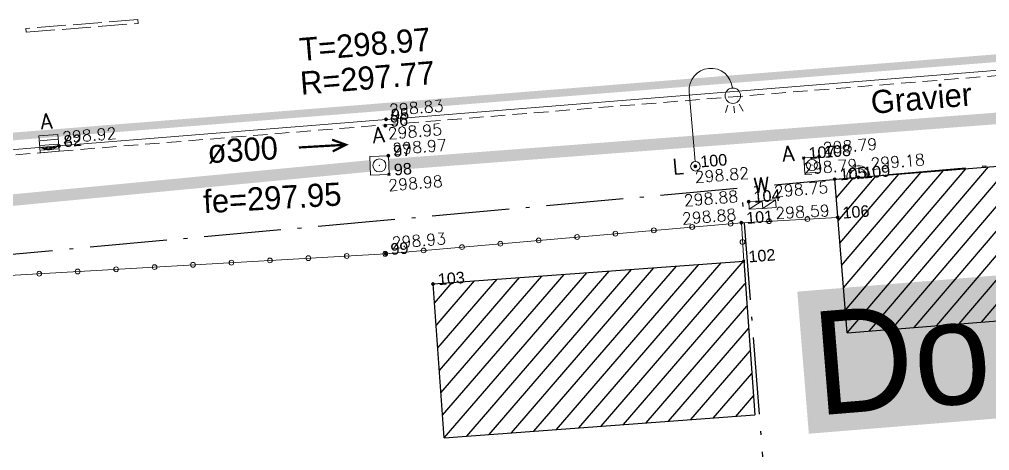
# Model space of a CAD drawing. Header units: metres. Extents: x 1851758 to 1852050, y 5187822 to 5188223.
# Drawn here: x 1851910.21 to 1851935.4, y 5187865.93 to 5187877.12 of the extents above; entities that cross this region are included whole.
import ezdxf
from ezdxf.enums import TextEntityAlignment as Align

# ---------------------------------------------------------------- set-up
doc = ezdxf.new("R2010")
doc.units = ezdxf.units.M
doc.header["$LTSCALE"] = 2.5
doc.header["$PDMODE"] = 35
doc.header["$PDSIZE"] = 0.03
for name, pattern in [('L16', [0.375, 0.3, -0.075]), ('L32', [2.5, 2, -0.1, 0.1, -0.1, 0.1, -0.1]), ('L5', [1.15, 0.8, -0.175, 0, -0.175]), ('L8', [0.225, 0.15, -0.075])]:
    doc.linetypes.add(name, pattern=pattern)
doc.layers.get('0').update_dxf_attribs({"linetype": 'CONTINUOUS', "lineweight": 30})
for name, color, linetype in [('_SSL_ASS_EP', 5, 'L32'), ('_SSL_ASS_EP_TXT', 5, 'CONTINUOUS'), ('_SSL_ASS_UN', 34, 'L32'), ('BAT', 7, 'CONTINUOUS')]:
    doc.layers.add(name, color=color, linetype=linetype)
for name, color, linetype, lineweight in [('ASS', 5, 'CONTINUOUS', 5), ('ASS_TXT', 5, 'CONTINUOUS', 5), ('CLO_LEG', 7, 'CONTINUOUS', 15), ('ECL', 6, 'CONTINUOUS', 5), ('ECL_TXT', 6, 'CONTINUOUS', 5), ('EDF', 1, 'CONTINUOUS', 5), ('EDF_TXT', 1, 'CONTINUOUS', 5), ('P', 7, 'CONTINUOUS', 50), ('PAR', 11, 'L5', 30), ('PRO_PAR_TXT', 157, 'CONTINUOUS', 20), ('REP', 6, 'CONTINUOUS', 5), ('SIH', 252, 'L16', 18), ('SOL_TXT', 7, 'CONTINUOUS', 13), ('VOI', 251, 'CONTINUOUS', 20), ('Z', 7, 'CONTINUOUS', 9)]:
    doc.layers.add(name, color=color, linetype=linetype, lineweight=lineweight)
for name, color, linetype, plot in [('BAT_CON', 5, 'CONTINUOUS', False), ('N', 1, 'CONTINUOUS', False), ('NCACHE', 7, 'CONTINUOUS', False), ('PCACHE', 7, 'CONTINUOUS', False), ('ZCACHE', 7, 'CONTINUOUS', False)]:
    doc.layers.add(name, color=color, linetype=linetype, plot=plot)
doc.styles.add('_ECRITURE', font='NEWSGOTN.TTF')
doc.styles.add('_ECRITURE_GRAS', font='NEWSGOTB.TTF')
doc.styles.add('SIMPLEX', font='SIMPLEX.SHX', dxfattribs={"oblique": 27})
doc.styles.get("Standard").update_dxf_attribs({"font": 'arial.ttf'})

# ---------------------------------------------------------------- blocks, each defined once
blk = doc.blocks.new('TCPOINT')
blk.add_point((0, 0))
at = {"layer": 'N'}
blk.add_attdef('MAT', (0.2, 0.2), '', height=0.34, dxfattribs=at)
at = {"layer": 'Z', "style": 'SIMPLEX'}
blk.add_attdef('ALT', (0.2, -0.54), '', height=0.34, dxfattribs=at)
blk = doc.blocks.new('*U39')
at = {"layer": 'ASS', "flags": 128}
for points in [[(0, 0.5), (0, 0)], [(0.137, 0.5), (0, 0.5)], [(0.018, 0.446), (0.018, 0.051)], [(0.037, 0.416), (0.037, 0.081)], [(0.055, 0.377), (0.055, 0.12)], [(0.073, 0.315), (0.073, 0.182)], [(0.137, 0), (0.137, 0.5)], [(0, 0), (0.137, 0)]]:
    blk.add_lwpolyline(points, dxfattribs=at)
blk.add_lwpolyline([(0, 0.026, 0.357438), (0, 0.471)], format="xyb", dxfattribs=at)
blk = doc.blocks.new('*U37')
at = {"layer": 'ASS'}
for p, q in [((-0.075, 0.025), (-0.075, 0.475)), ((0.05, 0.025), (0.05, 0.475)), ((0.175, 0.025), (0.175, 0.475))]:
    blk.add_line(p, q, dxfattribs=at)
at = {"layer": 'ASS', "flags": 128}
for points in [[(0, 0.5), (0, 0)], [(0.3, 0.5), (0, 0.5)], [(0.3, 0), (0.3, 0.5)], [(0, 0), (0.3, 0)]]:
    blk.add_lwpolyline(points, dxfattribs=at)
at = {"layer": 'ASS_TXT', "style": 'SIMPLEX'}
blk.add_text('A', height=0.4, rotation=269.7822, dxfattribs=at).set_placement((0.666, 0.269), align=Align.MIDDLE)
blk = doc.blocks.new('*U48')
at = {"layer": 'ASS'}
blk.add_lwpolyline([(0, 0), (0.482, 0), (0.482, 0.482), (0, 0.482)], close=True, dxfattribs=at)
for radius in [0.169, 0.00483]:
    blk.add_circle((0.241, 0.241), radius, dxfattribs=at)
at = {"layer": 'ASS_TXT', "style": 'SIMPLEX'}
blk.add_text('A', height=0.4, rotation=2.6867, dxfattribs=at).set_placement((0.244, 1.034), align=Align.MIDDLE)
blk = doc.blocks.new('CLOLEG')
blk.add_circle((0, 0), 0.0625)
blk = doc.blocks.new('*U62')
at = {"layer": 'ECL'}
blk.add_lwpolyline([(0, 0.125), (0, 1.935, -0.995687), (1.132, 1.94)], format="xyb", dxfattribs=at)
for points in [[(0.978, 1.507), (0.896, 1.319)], [(1.125, 1.465), (1.125, 1.293)], [(1.272, 1.507), (1.354, 1.319)]]:
    blk.add_lwpolyline(points, dxfattribs=at)
for centre, radius in [((1.125, 1.74), 0.2), ((0, 0), 0.125)]:
    blk.add_circle(centre, radius, dxfattribs=at)
at = {"layer": 'ECL_TXT', "style": 'SIMPLEX'}
blk.add_text('L', height=0.4, dxfattribs=at).set_placement((-0.452, 0.036), align=Align.MIDDLE)
blk = doc.blocks.new('*U49')
at = {"layer": 'EDF'}
blk.add_lwpolyline([(0.2, 0), (0, 0.35)], dxfattribs=at)
at = {"layer": 'EDF', "flags": 128}
for points in [[(0, 0.35), (0, 0)], [(0.2, 0.35), (0, 0.35)], [(0.2, 0), (0.2, 0.35)], [(0, 0), (0.2, 0)]]:
    blk.add_lwpolyline(points, dxfattribs=at)
at = {"layer": 'EDF_TXT', "style": 'SIMPLEX'}
blk.add_attdef('EDF_TXT', text='', height=0.4, rotation=90, dxfattribs=at).set_placement((-0.408, 0.357), align=Align.MIDDLE)
blk = doc.blocks.new('*U40')
at = {"layer": 'EDF'}
blk.add_lwpolyline([(0.2, 0), (0, 0.35)], dxfattribs=at)
at = {"layer": 'EDF', "flags": 128}
for points in [[(0, 0.35), (0, 0)], [(0.2, 0.35), (0, 0.35)], [(0.2, 0), (0.2, 0.35)], [(0, 0), (0.2, 0)]]:
    blk.add_lwpolyline(points, dxfattribs=at)
at = {"layer": 'EDF_TXT', "style": 'SIMPLEX'}
blk.add_attdef('EDF_TXT', text='', height=0.4, rotation=90, dxfattribs=at).set_placement((-0.423, 0.181), align=Align.MIDDLE)
blk = doc.blocks.new('*U50')
at = {"layer": 'ASS'}
blk.add_lwpolyline([(0, 0), (0.401, 0), (0.401, 0.401), (0, 0.401)], close=True, dxfattribs=at)
for radius in [0.141, 0.00402]:
    blk.add_circle((0.201, 0.2), radius, dxfattribs=at)
at = {"layer": 'ASS_TXT', "style": 'SIMPLEX'}
blk.add_text('A', height=0.4, rotation=90.4619, dxfattribs=at).set_placement((-0.143, -0.394), align=Align.MIDDLE)
blk = doc.blocks.new('REP_06')
at = {"layer": 'REP'}
blk.add_lwpolyline([(-0.301, 0), (0.301, 0)], dxfattribs=at)
for radius in [0.301, 0.226]:
    blk.add_arc((0, 0), radius, 0, 180, dxfattribs=at)
blk = doc.blocks.new('fleche')
at = {"color": 0, "linetype": 'ByBlock', "lineweight": -2, "const_width": 0.049, "flags": 128}
for points in [[(0, 0), (1.021, -0.075)], [(0.717, -0.181), (1.021, -0.075), (0.736, 0.074)]]:
    blk.add_lwpolyline(points, dxfattribs=at)

msp = doc.modelspace()

# ---------------------------------------------------------------- hatches: boundary and pattern name
at = {"layer": 'BAT'}
h = msp.add_hatch(dxfattribs=at)
h.set_pattern_fill('ANSI31', color=256, scale=0.13)
h.set_pattern_definition([(49.5624, (1851931.70022, 5187868.9891), (-0.31415, 0.267718), [])])
h.paths.add_polyline_path([(1851931.7, 5187868.989), (1851931.382, 5187872.976), (1851936.376, 5187873.375), (1851936.699, 5187869.388)])
h = msp.add_hatch(dxfattribs=at)
h.set_pattern_fill('ANSI31', color=256, scale=0.13)
h.set_pattern_definition([(49.175, (1851921.24225, 5187866.2664), (-0.312332, 0.269835), [])])
h.paths.add_polyline_path([(1851921.242, 5187866.266), (1851920.951, 5187870.256), (1851929.017, 5187870.845), (1851929.308, 5187866.855)])
at = {"layer": 'PRO_PAR_TXT'}
msp.add_hatch(color=51, dxfattribs=at).paths.add_polyline_path([(1851930.625, 5187869.873), (1851955.842, 5187871.92), (1851956.109, 5187868.631), (1851930.892, 5187866.584)])

# ---------------------------------------------------------------- linework, layer by layer
at = {"layer": '_SSL_ASS_EP', "const_width": 0.3, "flags": 128}
for points in [[(1851919.8, 5187873.351), (1851956.555, 5187876.151)], [(1851860.831, 5187867.731), (1851919.318, 5187873.319)]]:
    msp.add_lwpolyline(points, dxfattribs=at)
at = {"layer": '_SSL_ASS_UN', "const_width": 0.2, "flags": 128}
msp.add_lwpolyline([(1851896.941, 5187873.041), (1851989.175, 5187880.382)], dxfattribs=at)
at = {"layer": 'BAT', "flags": 128}
for points in [[(1851931.7, 5187868.989), (1851931.382, 5187872.976), (1851936.376, 5187873.375)], [(1851921.242, 5187866.266), (1851920.951, 5187870.256), (1851929.017, 5187870.845), (1851929.308, 5187866.855)]]:
    msp.add_lwpolyline(points, dxfattribs=at)
at = {"layer": 'BAT_CON', "flags": 128}
for points in [[(1851931.7, 5187868.989), (1851936.699, 5187869.388)], [(1851921.242, 5187866.266), (1851929.308, 5187866.855)]]:
    msp.add_lwpolyline(points, dxfattribs=at)
at = {"layer": 'CLO_LEG', "flags": 128}
for points in [[(1851905.733, 5187870.234), (1851919.722, 5187871.04), (1851928.957, 5187871.846), (1851931.457, 5187871.982)], [(1851928.957, 5187871.846), (1851929.017, 5187870.845)]]:
    msp.add_lwpolyline(points, dxfattribs=at)
at = {"layer": 'PAR', "flags": 128}
for points in [[(1851831.986, 5187864.702), (1851865.826, 5187867.138), (1851900.301, 5187870.151), (1851928.962, 5187872.752), (1851949.784, 5187874.612), (1851955.395, 5187875.111), (1851966.855, 5187876.132), (1851991.766, 5187878.321), (1852005.198, 5187879.551), (1852009.438, 5187879.942), (1852023.369, 5187881.222), (1852029.419, 5187881.772)], [(1851932.653, 5187825.35), (1851929.493, 5187866.011), (1851928.962, 5187872.752)]]:
    msp.add_lwpolyline(points, dxfattribs=at)
at = {"layer": 'PRO_PAR_TXT', "color": 157, "const_width": 0.2, "flags": 128}
msp.add_lwpolyline([(1851930.517, 5187869.965), (1851955.933, 5187872.028), (1851956.217, 5187868.539), (1851930.8, 5187866.476)], close=True, dxfattribs=at)
at = {"layer": 'SIH'}
msp.add_lwpolyline([(1851910.384, 5187876.791), (1851913.295, 5187877.018), (1851913.287, 5187877.117), (1851910.376, 5187876.89)], close=True, dxfattribs=at)
at = {"layer": 'VOI', "flags": 128}
msp.add_lwpolyline([(1851859.646, 5187869.636), (1851867.699, 5187870.308), (1851869.715, 5187870.481), (1851875.476, 5187870.927), (1851887.996, 5187871.964), (1851899.713, 5187872.888), (1851905.391, 5187873.353), (1851911.235, 5187873.839), (1851919.733, 5187874.525), (1851937.47, 5187875.954), (1851954.385, 5187877.343), (1851956.892, 5187877.544), (1851970.834, 5187878.616), (1851979.357, 5187879.33), (1851982.577, 5187879.569), (1851996.99, 5187880.517)], dxfattribs=at)
at = {"layer": 'VOI', "linetype": 'L8', "flags": 128}
msp.add_lwpolyline([(1851859.657, 5187869.499), (1851867.71, 5187870.171), (1851869.726, 5187870.344), (1851875.487, 5187870.79), (1851888.007, 5187871.827), (1851899.724, 5187872.751), (1851905.402, 5187873.216), (1851911.246, 5187873.702), (1851919.744, 5187874.388), (1851937.481, 5187875.817), (1851954.396, 5187877.206), (1851956.903, 5187877.407), (1851970.845, 5187878.479), (1851979.368, 5187879.193), (1851982.586, 5187879.432), (1851996.999, 5187880.38)], dxfattribs=at)

# ---------------------------------------------------------------- block references
at = {"layer": '_SSL_ASS_EP_TXT', "xscale": 1.196999999995604, "yscale": 1.196999999995604, "zscale": 1.196999999995604, "rotation": 7.522449066647768}
msp.add_blockref('fleche', (1851917.466, 5187873.798), dxfattribs=at)
at = {"layer": 'ASS'}
for name, p, rotation in [('*U37', (1851911.235, 5187873.839), 94.75805852299905), ('*U48', (1851919.327, 5187873.083), 2.056477872983522), ('*U39', (1851910.737, 5187873.798), 274.7580585447324), ('*U50', (1851930.576, 5187873.529), 274.262172306998)]:
    msp.add_blockref(name, p, dxfattribs=dict(at, rotation=rotation))
at = {"layer": 'CLO_LEG'}
for p, rotation in [((1851930.672, 5187871.939), 3.106416123387087), ((1851927.679, 5187871.734), 4.986427210582113), ((1851928.676, 5187871.821), 4.986427210582113), ((1851929.674, 5187871.885), 3.106416123387087), ((1851924.691, 5187871.474), 4.986427210582113), ((1851925.687, 5187871.561), 4.986427210582113), ((1851926.683, 5187871.647), 4.986427210582113), ((1851921.702, 5187871.213), 4.986427210582113), ((1851922.698, 5187871.3), 4.986427210582113), ((1851923.695, 5187871.387), 4.986427210582113), ((1851928.987, 5187871.345), 273.4013745712797), ((1851917.713, 5187870.924), 3.296421597667354), ((1851918.711, 5187870.982), 3.296421597667354), ((1851919.71, 5187871.039), 3.296421597667354), ((1851920.706, 5187871.126), 4.986427210582113), ((1851913.72, 5187870.694), 3.296421597667354), ((1851914.718, 5187870.752), 3.296421597667354), ((1851915.716, 5187870.809), 3.296421597667354), ((1851916.715, 5187870.867), 3.296421597667354), ((1851910.725, 5187870.522), 3.296421597667354), ((1851911.723, 5187870.579), 3.296421597667354), ((1851912.721, 5187870.637), 3.296421597667354)]:
    msp.add_blockref('CLOLEG', p, dxfattribs=dict(at, rotation=rotation))
at = {"layer": 'ECL', "rotation": 4.908398583899777}
msp.add_blockref('*U62', (1851927.764, 5187873.312), dxfattribs=at)
at = {"layer": 'EDF', "rotation": 273.7069593188194}
msp.add_blockref('*U49', (1851929.148, 5187872.393), dxfattribs=at).add_auto_attribs({'EDF_TXT': 'W'})
msp.add_blockref('*U40', (1851929.497, 5187872.415), dxfattribs=at)
at = {"layer": 'P'}
ref = msp.add_blockref('TCPOINT', (1851919.733, 5187874.525, 298.83), dxfattribs=dict(at, rotation=301.9002445867005))
ref.add_attrib('MAT', '95', (1851919.871, 5187874.493, 298.83), dxfattribs={"layer": 'N', "height": 0.3, "rotation": 4.6408})
ref.add_attrib('ALT', '298.83', dxfattribs={"layer": 'Z', "height": 0.3, "rotation": 4.6408, "style": 'SIMPLEX'}).set_placement((1851919.798, 5187874.921, 298.83), align=Align.TOP_LEFT)
ref = msp.add_blockref('TCPOINT', (1851919.711, 5187874.362, 298.95), dxfattribs=dict(at, rotation=301.9002445867005))
ref.add_attrib('MAT', '96', (1851919.849, 5187874.33, 298.95), dxfattribs={"layer": 'N', "height": 0.3, "rotation": 4.6408})
ref.add_attrib('ALT', '298.95', dxfattribs={"layer": 'Z', "height": 0.3, "rotation": 4.6408, "style": 'SIMPLEX'}).set_placement((1851919.763, 5187874.308, 298.95), align=Align.TOP_LEFT)
ref = msp.add_blockref('TCPOINT', (1851911.235, 5187873.839, 298.92), dxfattribs=dict(at, rotation=301.9002445867005))
ref.add_attrib('MAT', '82', (1851911.373, 5187873.807, 298.92), dxfattribs={"layer": 'N', "height": 0.3, "rotation": 4.6408})
ref.add_attrib('ALT', '298.92', dxfattribs={"layer": 'Z', "height": 0.3, "rotation": 4.6408, "style": 'SIMPLEX'}).set_placement((1851911.308, 5187874.208, 298.92), align=Align.TOP_LEFT)
ref = msp.add_blockref('TCPOINT', (1851919.792, 5187873.583, 298.97), dxfattribs=dict(at, rotation=301.9002445867005))
ref.add_attrib('MAT', '97', (1851919.929, 5187873.551, 298.97), dxfattribs={"layer": 'N', "height": 0.3, "rotation": 4.6408})
ref.add_attrib('ALT', '298.97', dxfattribs={"layer": 'Z', "height": 0.3, "rotation": 4.6408, "style": 'SIMPLEX'}).set_placement((1851919.883, 5187873.905, 298.97), align=Align.TOP_LEFT)
ref = msp.add_blockref('TCPOINT', (1851930.976, 5187873.559, 298.79), dxfattribs=dict(at, rotation=301.9002445867005))
ref.add_attrib('MAT', '108', (1851931.114, 5187873.527, 298.79), dxfattribs={"layer": 'N', "height": 0.3, "rotation": 4.6408})
ref.add_attrib('ALT', '298.79', dxfattribs={"layer": 'Z', "height": 0.3, "rotation": 4.6408, "style": 'SIMPLEX'}).set_placement((1851931.061, 5187873.928, 298.79), align=Align.TOP_LEFT)
ref = msp.add_blockref('TCPOINT', (1851927.764, 5187873.312, 298.82), dxfattribs=dict(at, rotation=301.9002445867005))
ref.add_attrib('MAT', '100', (1851927.902, 5187873.28, 298.82), dxfattribs={"layer": 'N', "height": 0.3, "rotation": 4.6408})
ref.add_attrib('ALT', '298.82', dxfattribs={"layer": 'Z', "height": 0.3, "rotation": 4.6408, "style": 'SIMPLEX'}).set_placement((1851927.732, 5187873.174, 298.82), align=Align.TOP_LEFT)
ref = msp.add_blockref('TCPOINT', (1851931.997, 5187873.024, 299.18), dxfattribs=dict(at, rotation=301.9002445867005))
ref.add_attrib('MAT', '109', (1851932.134, 5187872.992, 299.18), dxfattribs={"layer": 'N', "height": 0.3, "rotation": 4.6408})
ref.add_attrib('ALT', '299.18', dxfattribs={"layer": 'Z', "height": 0.3, "rotation": 4.6408, "style": 'SIMPLEX'}).set_placement((1851932.297, 5187873.523, 299.18), align=Align.TOP_LEFT)
ref = msp.add_blockref('TCPOINT', (1851931.382, 5187872.976, 298.75), dxfattribs=dict(at, rotation=301.9002445867005))
ref.add_attrib('MAT', '105', (1851931.52, 5187872.944, 298.75), dxfattribs={"layer": 'N', "height": 0.3, "rotation": 4.6408})
ref.add_attrib('ALT', '298.75', dxfattribs={"layer": 'Z', "height": 0.3, "rotation": 4.5624, "style": 'SIMPLEX'}).set_placement((1851929.791, 5187872.805, 298.75), align=Align.TOP_LEFT)
ref = msp.add_blockref('TCPOINT', (1851929.148, 5187872.393, 298.88), dxfattribs=dict(at, rotation=301.9002445867005))
ref.add_attrib('MAT', '104', (1851929.286, 5187872.361, 298.88), dxfattribs={"layer": 'N', "height": 0.3, "rotation": 4.6408})
ref.add_attrib('ALT', '298.88', dxfattribs={"layer": 'Z', "height": 0.3, "rotation": 4.6408, "style": 'SIMPLEX'}).set_placement((1851927.45, 5187872.568, 298.88), align=Align.TOP_LEFT)
ref = msp.add_blockref('TCPOINT', (1851931.457, 5187871.982, 298.59), dxfattribs=dict(at, rotation=301.9002445867005))
ref.add_attrib('MAT', '106', (1851931.595, 5187871.95, 298.59), dxfattribs={"layer": 'N', "height": 0.3, "rotation": 4.6408})
ref.add_attrib('ALT', '298.59', dxfattribs={"layer": 'Z', "height": 0.3, "rotation": 3.1064, "style": 'SIMPLEX'}).set_placement((1851929.829, 5187872.24, 298.59), align=Align.TOP_LEFT)
ref = msp.add_blockref('TCPOINT', (1851928.957, 5187871.846, 298.88), dxfattribs=dict(at, rotation=301.9002445867005))
ref.add_attrib('MAT', '101', (1851929.095, 5187871.814, 298.88), dxfattribs={"layer": 'N', "height": 0.3, "rotation": 4.6408})
ref.add_attrib('ALT', '298.88', dxfattribs={"layer": 'Z', "height": 0.3, "rotation": 4.6408, "style": 'SIMPLEX'}).set_placement((1851927.401, 5187872.098, 298.88), align=Align.TOP_LEFT)
ref = msp.add_blockref('TCPOINT', (1851919.722, 5187871.04, 298.93), dxfattribs=dict(at, rotation=301.9002445867005))
ref.add_attrib('MAT', '99', (1851919.86, 5187871.008, 298.93), dxfattribs={"layer": 'N', "height": 0.3, "rotation": 4.6408})
ref.add_attrib('ALT', '298.93', dxfattribs={"layer": 'Z', "height": 0.3, "rotation": 4.6408, "style": 'SIMPLEX'}).set_placement((1851919.865, 5187871.474, 298.93), align=Align.TOP_LEFT)
ref = msp.add_blockref('TCPOINT', (1851920.951, 5187870.256), dxfattribs=dict(at, rotation=301.9002445867005))
ref.add_attrib('MAT', '103', (1851921.089, 5187870.224), dxfattribs={"layer": 'N', "height": 0.3, "rotation": 4.6408})
at = {"layer": 'PCACHE'}
ref = msp.add_blockref('TCPOINT', (1851930.576, 5187873.529, 298.79), dxfattribs=dict(at, rotation=301.9002445867005))
ref.add_attrib('MAT', '107', (1851930.714, 5187873.497, 298.79), dxfattribs={"layer": 'NCACHE', "height": 0.3, "rotation": 4.6408})
ref.add_attrib('ALT', '298.79', dxfattribs={"layer": 'ZCACHE', "height": 0.3, "rotation": 4.6408, "style": 'SIMPLEX'}).set_placement((1851930.544, 5187873.391, 298.79), align=Align.TOP_LEFT)
ref = msp.add_blockref('TCPOINT', (1851919.809, 5187873.101, 298.98), dxfattribs=dict(at, rotation=301.9002445867005))
ref.add_attrib('MAT', '98', (1851919.947, 5187873.069, 298.98), dxfattribs={"layer": 'NCACHE', "height": 0.3, "rotation": 4.6408})
ref.add_attrib('ALT', '298.98', dxfattribs={"layer": 'ZCACHE', "height": 0.3, "rotation": 4.6408, "style": 'SIMPLEX'}).set_placement((1851919.777, 5187872.963, 298.98), align=Align.TOP_LEFT)
ref = msp.add_blockref('TCPOINT', (1851929.017, 5187870.845), dxfattribs=dict(at, rotation=301.9002445867005))
ref.add_attrib('MAT', '102', (1851929.154, 5187870.813), dxfattribs={"layer": 'NCACHE', "height": 0.3, "rotation": 4.6408})
at = {"layer": 'REP', "rotation": 4.588735951823372}
msp.add_blockref('REP_06', (1851931.997, 5187873.024), dxfattribs=at)

# ---------------------------------------------------------------- texts
at = {"layer": '_SSL_ASS_EP_TXT', "style": '_ECRITURE'}
for s, rotation, p in [('T=298.97', 4.6408, (1851917.507, 5187876.039)), ('R=297.77', 4.6408, (1851917.526, 5187875.165)), ('ø300', 3.3042, (1851915.111, 5187873.39)), ('fe=297.95', 3.3042, (1851915.002, 5187872.089))]:
    msp.add_text(s, height=0.6, rotation=rotation, dxfattribs=at).set_placement(p)
at = {"layer": 'PRO_PAR_TXT', "color": 157, "style": '_ECRITURE_GRAS'}
msp.add_text('Domaine Pbulic', height=2.6875, rotation=4.6408, dxfattribs=at).set_placement((1851943.367, 5187869.252), align=Align.MIDDLE)
at = {"layer": 'SOL_TXT', "style": '_ECRITURE'}
msp.add_text('Gravier', height=0.6, rotation=4.7726, dxfattribs=at).set_placement((1851932.344, 5187874.67))

doc.saveas('drawing.dxf')
